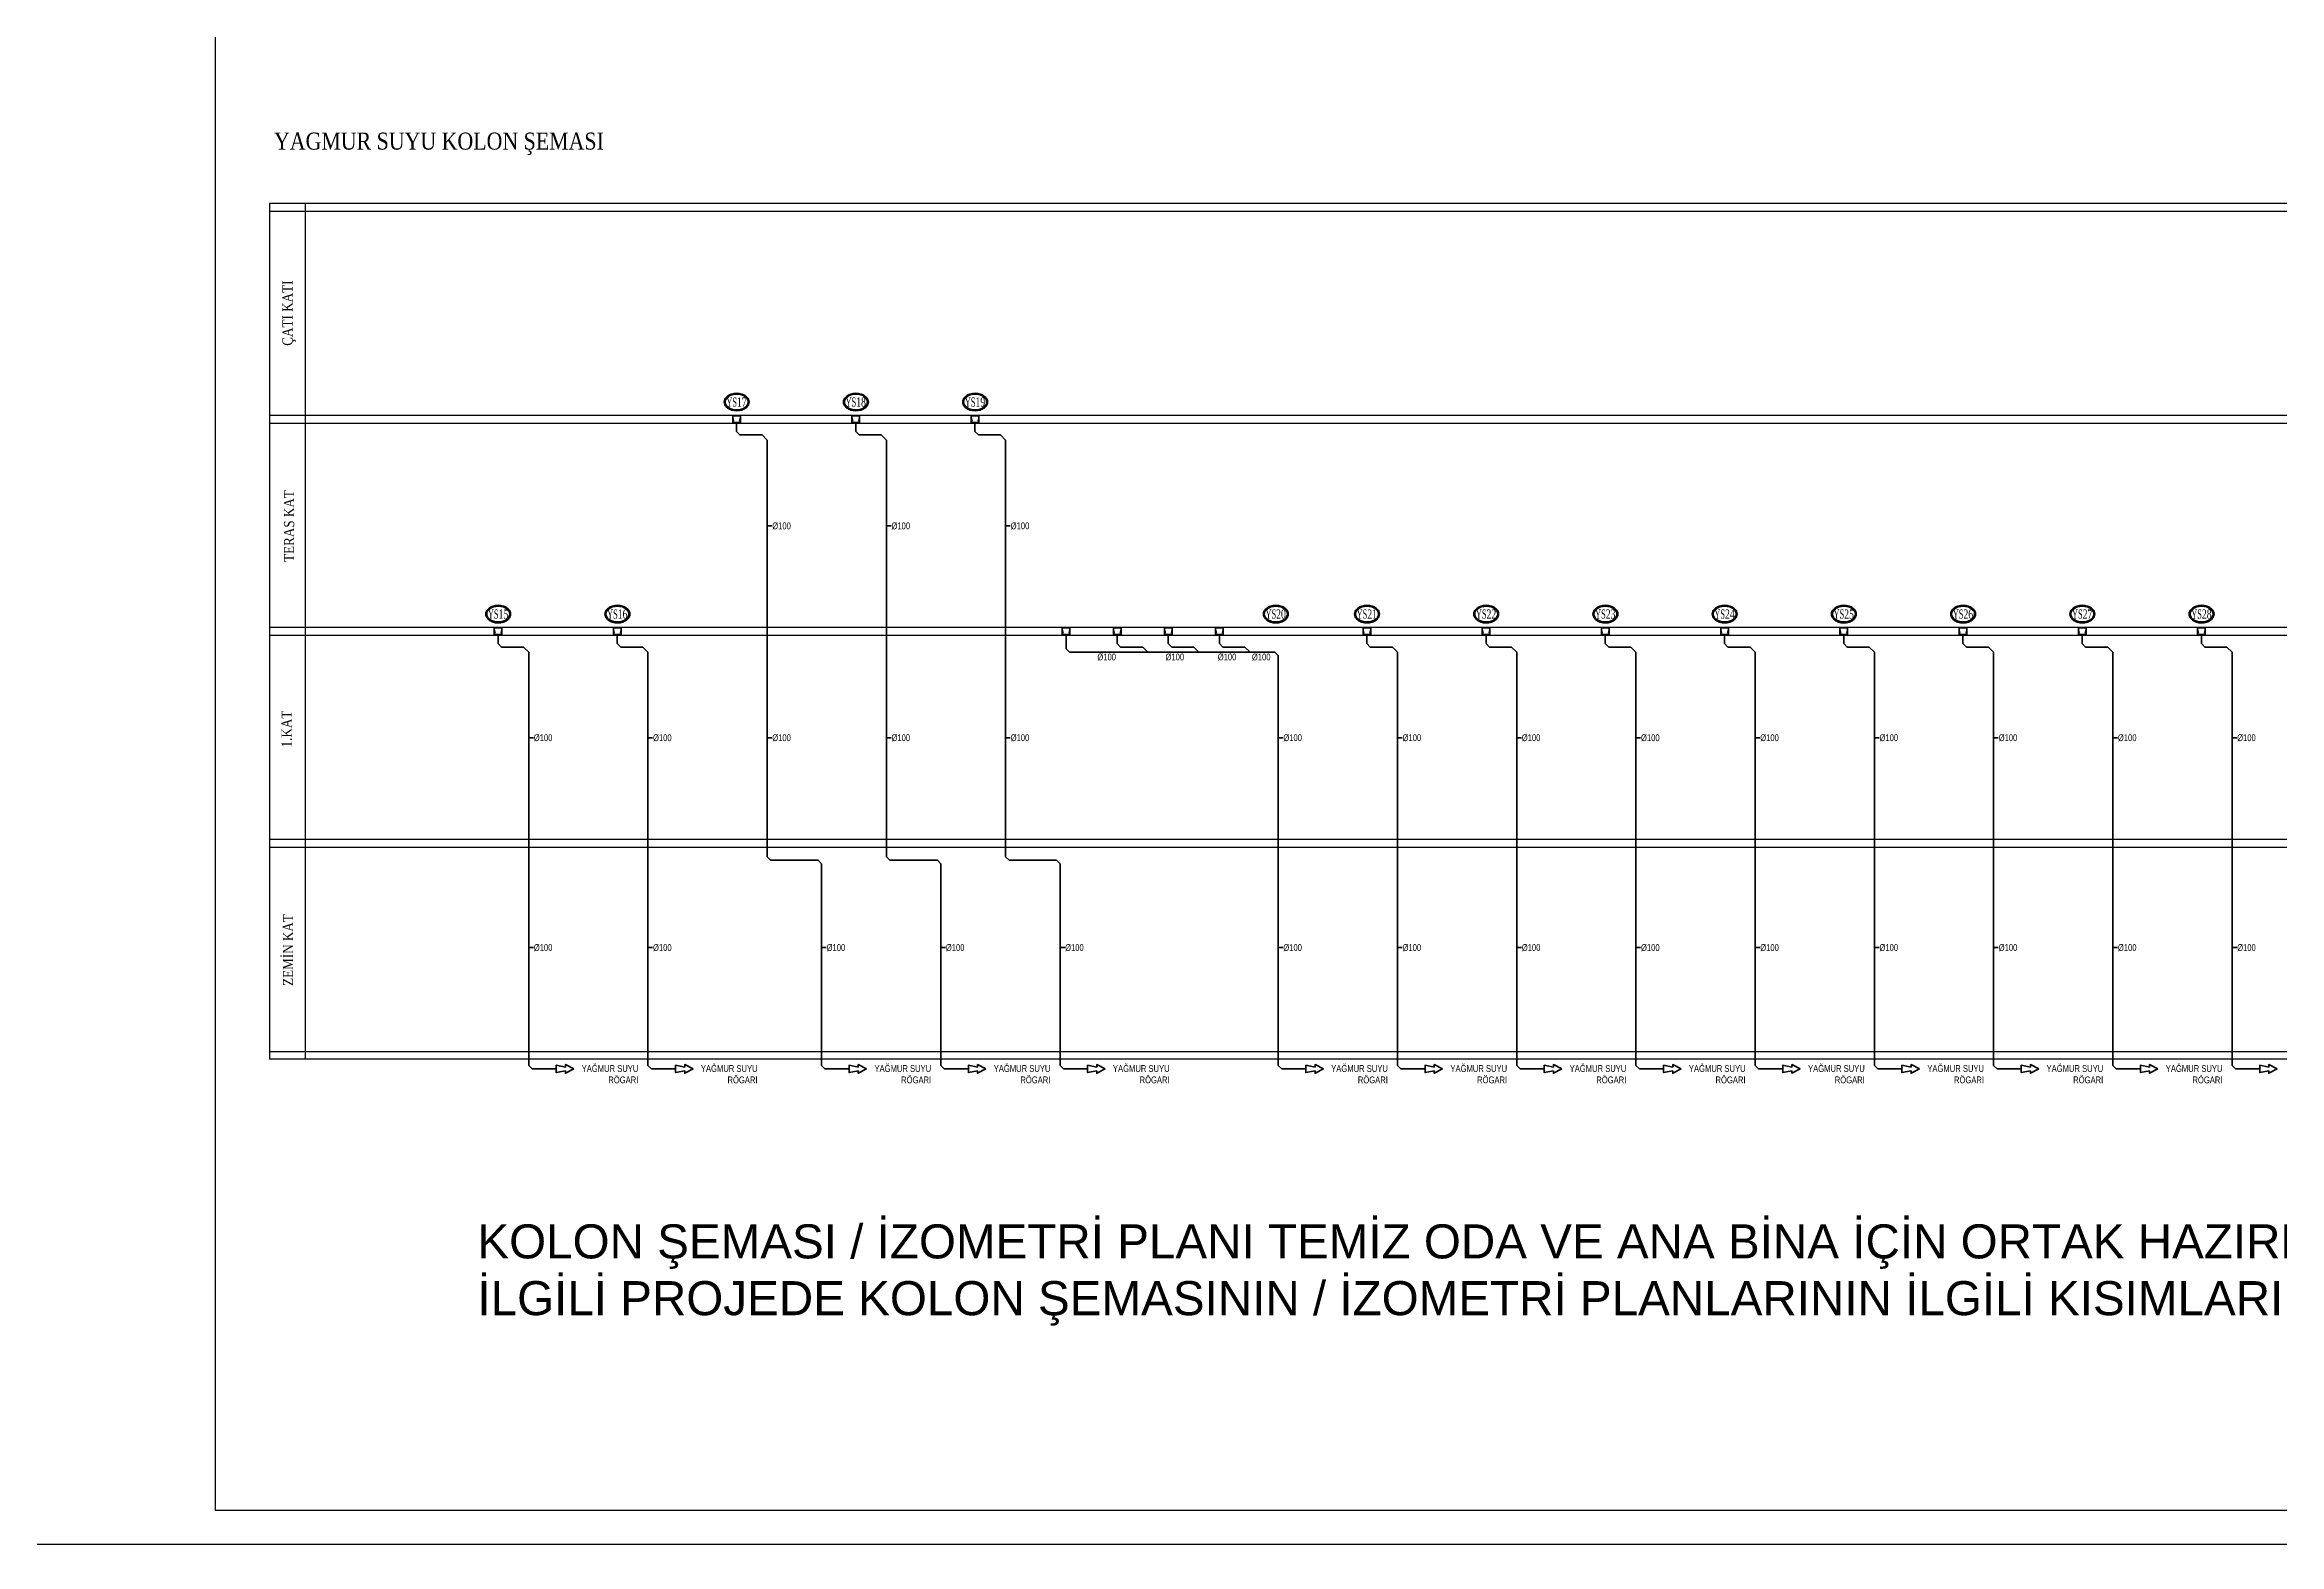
# Model space of a CAD drawing. Header units: centimetres. Extents: x 372964 to 529194, y 28783 to 59011.
# Drawn here: x 502564 to 509124, y 30011 to 34414 of the extents above; entities that cross this region are included whole.
import ezdxf
from ezdxf.enums import TextEntityAlignment as Align

# ---------------------------------------------------------------- set-up
doc = ezdxf.new("R2010")
doc.units = ezdxf.units.CM
for name, color, linetype, lineweight in [('0-KRCN-ANTET', 71, 'Continuous', 30), ('0-KRCN-SHT-02CIHAZ', 132, 'Continuous', 25), ('0-KRCN-SHT-KOLADI-YAZIYAĞMURSUYU', 4, 'Continuous', 35), ('0-KRCN-SHT-SÜZGEÇBANYO', 171, 'Continuous', 35), ('0-KRCN-SHT-YAĞMURSUYUBORUSU-100', 102, 'PISSU_LINE50', 35), ('0-KRCN-Z-ANTET', 71, 'Continuous', 30), ('0-MEK-SHT-aa YAĞMURSUYUBORUSU-100', 3, 'PISSU_LINE50', 35), ('0-MEK-SHT-KOLADI-YAZIYAĞMURSUYU', 4, 'Continuous', 35)]:
    doc.layers.add(name, color=color, linetype=linetype, lineweight=lineweight)
doc.styles.add('ARIAL', font='arial.ttf', dxfattribs={"width": 0.8})
doc.styles.add('BAYBURT XREF$0$TIMES', font='times.ttf')
doc.styles.add('Ince', font='arial.ttf')
doc.styles.add('MUF', font='isocpeur.ttf')
doc.styles.add('YAZI', font='times.ttf')
doc.linetypes.add('PISSU_LINE50', pattern='A,50,-10,["C",MUF,S=10,R=0,X=1,Y=-5],0', length=60)

# ---------------------------------------------------------------- blocks, each defined once
blk = doc.blocks.new('0-MEK-SHT-ZKLN-SÜZGEÇ BANYO')
at = {"layer": '0-KRCN-SHT-SÜZGEÇBANYO', "color": 120, "lineweight": 20}
for p, q in [((-7.5, -1.7), (-5.2, -11.4)), ((-7.5, -1.7), (7.5, -1.7)), ((5.3, -11.4), (7.5, -1.7))]:
    blk.add_line(p, q, dxfattribs=at)
at = {"layer": '0-KRCN-SHT-SÜZGEÇBANYO'}
blk.add_lwpolyline([(-7.5, 0), (-7.5, -14), (7.5, -14), (7.5, 0)], close=True, dxfattribs=at)
blk = doc.blocks.new('A$C75464483-')
at = {"layer": '0-KRCN-SHT-KOLADI-YAZIYAĞMURSUYU', "linetype": 'Continuous'}
for points in [[(22.3, 5.7, -0.254464), (22.3, -5.7, -0.105847), (17.2, -11.7, -0.086514), (9.5, -15.7, -0.153914), (-10.7, -15.7, -0.086514), (-18.3, -11.7, -0.105847), (-23.5, -5.7, -0.254464), (-23.5, 5.7, -0.105847), (-18.3, 11.7, -0.086514), (-10.7, 15.7, -0.153914), (9.5, 15.7, -0.086514), (17.2, 11.7, -0.105847), (22.3, 5.7, -0.125236)], [(20.7, 4.9, -0.254464), (20.7, -4.9, -0.105847), (16.1, -10.3, -0.086514), (9, -14, -0.153914), (-10.1, -14, -0.086514), (-17.2, -10.3, -0.105847), (-21.9, -4.9, -0.254464), (-21.9, 4.9, -0.105847), (-17.2, 10.3, -0.086514), (-10.1, 14, -0.153914), (9, 14, -0.086514), (16.1, 10.3, -0.105847), (20.7, 4.9, -0.125236)]]:
    blk.add_lwpolyline(points, format="xyb", dxfattribs=at)
at = {"layer": '0-KRCN-SHT-KOLADI-YAZIYAĞMURSUYU', "linetype": 'Continuous', "style": 'YAZI', "width": 0.6}
blk.add_text('YS', height=18, rotation=360, dxfattribs=at).set_placement((0, 0), align=Align.MIDDLE_RIGHT)
blk.add_attdef('99', text='', height=18, rotation=360, dxfattribs=at).set_placement((0, 0), align=Align.MIDDLE_LEFT)

msp = doc.modelspace()

# ---------------------------------------------------------------- linework, layer by layer
at = {"layer": '0-KRCN-SHT-02CIHAZ', "color": 8}
for p, q in [((503223.601, 33947.894), (503223.601, 31435.394)), ((511257.225, 33947.894), (503223.601, 33947.894)), ((503223.601, 33925.394), (511257.225, 33925.394)), ((503328.601, 33947.894), (503328.601, 31435.394)), ((511257.225, 33325.394), (503223.601, 33325.394)), ((503223.601, 33302.894), (511257.225, 33302.894)), ((511257.225, 32702.894), (503223.601, 32702.894)), ((503223.601, 32680.394), (511257.225, 32680.394)), ((511257.225, 32080.394), (503223.601, 32080.394)), ((503223.601, 32057.894), (511257.225, 32057.894)), ((503223.601, 31457.894), (511257.225, 31457.894)), ((511257.225, 31435.394), (503223.601, 31435.394))]:
    msp.add_line(p, q, dxfattribs=at)
at = {"layer": '0-KRCN-SHT-KOLADI-YAZIYAĞMURSUYU', "linetype": 'Continuous', "ltscale": 0.01}
for points in [[(504117.362, 31406.854), (504092.869, 31394.032), (504092.88, 31401.091), (504066.001, 31396.243), (504066.001, 31417.426), (504092.881, 31412.337), (504092.869, 31419.675), (504117.362, 31406.854)], [(504467.362, 31406.854), (504442.869, 31394.032), (504442.88, 31401.091), (504416.001, 31396.243), (504416.001, 31417.426), (504442.881, 31412.337), (504442.869, 31419.675), (504467.362, 31406.854)], [(504977.011, 31406.854), (504952.518, 31394.032), (504952.529, 31401.091), (504925.65, 31396.243), (504925.65, 31417.426), (504952.53, 31412.337), (504952.518, 31419.675), (504977.011, 31406.854)], [(505327.011, 31406.854), (505302.518, 31394.032), (505302.529, 31401.091), (505275.65, 31396.243), (505275.65, 31417.426), (505302.53, 31412.337), (505302.518, 31419.675), (505327.011, 31406.854)], [(505677.011, 31406.854), (505652.518, 31394.032), (505652.529, 31401.091), (505625.65, 31396.243), (505625.65, 31417.426), (505652.53, 31412.337), (505652.518, 31419.675), (505677.011, 31406.854)], [(506317.704, 31406.854), (506293.211, 31394.032), (506293.222, 31401.091), (506266.343, 31396.243), (506266.343, 31417.426), (506293.223, 31412.337), (506293.211, 31419.675), (506317.704, 31406.854)], [(506667.704, 31406.854), (506643.211, 31394.032), (506643.222, 31401.091), (506616.343, 31396.243), (506616.343, 31417.426), (506643.223, 31412.337), (506643.211, 31419.675), (506667.704, 31406.854)], [(507017.704, 31406.854), (506993.211, 31394.032), (506993.222, 31401.091), (506966.343, 31396.243), (506966.343, 31417.426), (506993.223, 31412.337), (506993.211, 31419.675), (507017.704, 31406.854)], [(507367.704, 31406.854), (507343.211, 31394.032), (507343.222, 31401.091), (507316.343, 31396.243), (507316.343, 31417.426), (507343.223, 31412.337), (507343.211, 31419.675), (507367.704, 31406.854)], [(507717.704, 31406.854), (507693.211, 31394.032), (507693.222, 31401.091), (507666.343, 31396.243), (507666.343, 31417.426), (507693.223, 31412.337), (507693.211, 31419.675), (507717.704, 31406.854)], [(508067.704, 31406.854), (508043.211, 31394.032), (508043.222, 31401.091), (508016.343, 31396.243), (508016.343, 31417.426), (508043.223, 31412.337), (508043.211, 31419.675), (508067.704, 31406.854)], [(508417.704, 31406.854), (508393.211, 31394.032), (508393.222, 31401.091), (508366.343, 31396.243), (508366.343, 31417.426), (508393.223, 31412.337), (508393.211, 31419.675), (508417.704, 31406.854)], [(508767.704, 31406.854), (508743.211, 31394.032), (508743.222, 31401.091), (508716.343, 31396.243), (508716.343, 31417.426), (508743.223, 31412.337), (508743.211, 31419.675), (508767.704, 31406.854)], [(509117.704, 31406.854), (509093.211, 31394.032), (509093.222, 31401.091), (509066.343, 31396.243), (509066.343, 31417.426), (509093.223, 31412.337), (509093.211, 31419.675), (509117.704, 31406.854)]]:
    msp.add_lwpolyline(points, dxfattribs=at)
at = {"layer": '0-KRCN-SHT-YAĞMURSUYUBORUSU-100'}
for p, q in [((504685.04, 33252.894), (504685.04, 32029.198)), ((505035.04, 33252.894), (505035.04, 32029.198)), ((505385.04, 33252.894), (505385.04, 32029.198)), ((503985.04, 32630.394), (503985.04, 31416.835)), ((504335.04, 32630.394), (504335.04, 31416.835)), ((506535.382, 32630.394), (506535.382, 31416.835)), ((506885.382, 32630.394), (506885.382, 31416.835)), ((507235.382, 32630.394), (507235.382, 31416.835)), ((507585.382, 32630.394), (507585.382, 31416.835)), ((507935.382, 32630.394), (507935.382, 31416.835)), ((508285.382, 32630.394), (508285.382, 31416.835)), ((508635.382, 32630.394), (508635.382, 31416.835)), ((508985.382, 32630.394), (508985.382, 31416.835)), ((504685.04, 32029.198), (504695.04, 32019.198)), ((504695.04, 32019.198), (504834.689, 32019.198)), ((504834.689, 32019.198), (504844.689, 32009.198)), ((505035.04, 32029.198), (505045.04, 32019.198)), ((505045.04, 32019.198), (505184.689, 32019.198)), ((505184.689, 32019.198), (505194.689, 32009.198)), ((505385.04, 32029.198), (505395.04, 32019.198)), ((505395.04, 32019.198), (505534.689, 32019.198)), ((505534.689, 32019.198), (505544.689, 32009.198)), ((504844.689, 32009.198), (504844.689, 31416.835)), ((505194.689, 32009.198), (505194.689, 31416.835)), ((505544.689, 32009.198), (505544.689, 31416.835)), ((503985.04, 31416.835), (503995.04, 31406.835)), ((503995.04, 31406.835), (504066.001, 31406.835)), ((504335.04, 31416.835), (504345.04, 31406.835)), ((504345.04, 31406.835), (504416.001, 31406.835)), ((504844.689, 31416.835), (504854.689, 31406.835)), ((504854.689, 31406.835), (504925.65, 31406.835)), ((505194.689, 31416.835), (505204.689, 31406.835)), ((505204.689, 31406.835), (505275.65, 31406.835)), ((505544.689, 31416.835), (505554.689, 31406.835)), ((505554.689, 31406.835), (505625.65, 31406.835)), ((506185.382, 31416.835), (506195.382, 31406.835)), ((506195.382, 31406.835), (506266.343, 31406.835)), ((506535.382, 31416.835), (506545.382, 31406.835)), ((506545.382, 31406.835), (506616.343, 31406.835)), ((506885.382, 31416.835), (506895.382, 31406.835)), ((506895.382, 31406.835), (506966.343, 31406.835)), ((507235.382, 31416.835), (507245.382, 31406.835)), ((507245.382, 31406.835), (507316.343, 31406.835)), ((507585.382, 31416.835), (507595.382, 31406.835)), ((507595.382, 31406.835), (507666.343, 31406.835)), ((507935.382, 31416.835), (507945.382, 31406.835)), ((507945.382, 31406.835), (508016.343, 31406.835)), ((508285.382, 31416.835), (508295.382, 31406.835)), ((508295.382, 31406.835), (508366.343, 31406.835)), ((508635.382, 31416.835), (508645.382, 31406.835)), ((508645.382, 31406.835), (508716.343, 31406.835)), ((508985.382, 31416.835), (508995.382, 31406.835)), ((508995.382, 31406.835), (509066.343, 31406.835))]:
    msp.add_line(p, q, dxfattribs=at)
at = {"layer": '0-KRCN-Z-ANTET'}
for points in [[(372964.066, 30011.261), (513637.225, 30011.261), (513637.225, 39011.261), (372964.066, 39011.261)], [(503064.066, 30111.261), (511447.225, 30111.261), (511447.225, 38911.261), (503064.066, 38911.261)]]:
    msp.add_lwpolyline(points, close=True, dxfattribs=at)
at = {"layer": '0-MEK-SHT-aa YAĞMURSUYUBORUSU-100'}
for p, q in [((504595.04, 33304.394), (504595.04, 33277.894)), ((504605.04, 33267.894), (504595.04, 33277.894)), ((504605.04, 33267.894), (504670.04, 33267.894)), ((504685.04, 33252.894), (504670.04, 33267.894)), ((504945.04, 33304.394), (504945.04, 33277.894)), ((504955.04, 33267.894), (504945.04, 33277.894)), ((504955.04, 33267.894), (505020.04, 33267.894)), ((505035.04, 33252.894), (505020.04, 33267.894)), ((505295.04, 33304.394), (505295.04, 33277.894)), ((505305.04, 33267.894), (505295.04, 33277.894)), ((505305.04, 33267.894), (505370.04, 33267.894)), ((505385.04, 33252.894), (505370.04, 33267.894)), ((503895.04, 32681.894), (503895.04, 32655.394)), ((504245.04, 32681.894), (504245.04, 32655.394)), ((505562.592, 32681.894), (505562.592, 32640.394)), ((505712.592, 32681.894), (505712.592, 32655.394)), ((505862.592, 32681.894), (505862.592, 32655.394)), ((506012.592, 32681.894), (506012.592, 32655.394)), ((506445.382, 32681.894), (506445.382, 32655.394)), ((506795.382, 32681.894), (506795.382, 32655.394)), ((507145.382, 32681.894), (507145.382, 32655.394)), ((507495.382, 32681.894), (507495.382, 32655.394)), ((507845.382, 32681.894), (507845.382, 32655.394)), ((508195.382, 32681.894), (508195.382, 32655.394)), ((508545.382, 32681.894), (508545.382, 32655.394)), ((508895.382, 32681.894), (508895.382, 32655.394)), ((503905.04, 32645.394), (503895.04, 32655.394)), ((503905.04, 32645.394), (503970.04, 32645.394)), ((503985.04, 32630.394), (503970.04, 32645.394)), ((504255.04, 32645.394), (504245.04, 32655.394)), ((504255.04, 32645.394), (504320.04, 32645.394)), ((504335.04, 32630.394), (504320.04, 32645.394)), ((505572.592, 32630.394), (505562.592, 32640.394)), ((505572.592, 32630.394), (506175.382, 32630.394)), ((505722.592, 32645.394), (505712.592, 32655.394)), ((505722.592, 32645.394), (505787.592, 32645.394)), ((505802.592, 32630.394), (505787.592, 32645.394)), ((505872.592, 32645.394), (505862.592, 32655.394)), ((505872.592, 32645.394), (505937.592, 32645.394)), ((505952.592, 32630.394), (505937.592, 32645.394)), ((506022.592, 32645.394), (506012.592, 32655.394)), ((506022.592, 32645.394), (506087.592, 32645.394)), ((506102.592, 32630.394), (506087.592, 32645.394)), ((506175.382, 32630.394), (506185.382, 32620.394)), ((506185.382, 32620.394), (506185.382, 31416.835)), ((506455.382, 32645.394), (506445.382, 32655.394)), ((506455.382, 32645.394), (506520.382, 32645.394)), ((506535.382, 32630.394), (506520.382, 32645.394)), ((506805.382, 32645.394), (506795.382, 32655.394)), ((506805.382, 32645.394), (506870.382, 32645.394)), ((506885.382, 32630.394), (506870.382, 32645.394)), ((507155.382, 32645.394), (507145.382, 32655.394)), ((507155.382, 32645.394), (507220.382, 32645.394)), ((507235.382, 32630.394), (507220.382, 32645.394)), ((507505.382, 32645.394), (507495.382, 32655.394)), ((507505.382, 32645.394), (507570.382, 32645.394)), ((507585.382, 32630.394), (507570.382, 32645.394)), ((507855.382, 32645.394), (507845.382, 32655.394)), ((507855.382, 32645.394), (507920.382, 32645.394)), ((507935.382, 32630.394), (507920.382, 32645.394)), ((508205.382, 32645.394), (508195.382, 32655.394)), ((508205.382, 32645.394), (508270.382, 32645.394)), ((508285.382, 32630.394), (508270.382, 32645.394)), ((508555.382, 32645.394), (508545.382, 32655.394)), ((508555.382, 32645.394), (508620.382, 32645.394)), ((508635.382, 32630.394), (508620.382, 32645.394)), ((508905.382, 32645.394), (508895.382, 32655.394)), ((508905.382, 32645.394), (508970.382, 32645.394)), ((508985.382, 32630.394), (508970.382, 32645.394))]:
    msp.add_line(p, q, dxfattribs=at)
at = {"layer": '0-MEK-SHT-KOLADI-YAZIYAĞMURSUYU', "linetype": 'Continuous'}
for p, q in [((504698.731, 33001.116), (504685.04, 33001.116)), ((505048.731, 33001.116), (505035.04, 33001.116)), ((505398.731, 33001.116), (505385.04, 33001.116)), ((503998.731, 32379.154), (503985.04, 32379.154)), ((504348.731, 32379.154), (504335.04, 32379.154)), ((504698.731, 32379.154), (504685.04, 32379.154)), ((505048.731, 32379.154), (505035.04, 32379.154)), ((505398.731, 32379.154), (505385.04, 32379.154)), ((506199.073, 32379.154), (506185.382, 32379.154)), ((506549.073, 32379.154), (506535.382, 32379.154)), ((506899.073, 32379.154), (506885.382, 32379.154)), ((507249.073, 32379.154), (507235.382, 32379.154)), ((507599.073, 32379.154), (507585.382, 32379.154)), ((507949.073, 32379.154), (507935.382, 32379.154)), ((508299.073, 32379.154), (508285.382, 32379.154)), ((508649.073, 32379.154), (508635.382, 32379.154)), ((508999.073, 32379.154), (508985.382, 32379.154)), ((503998.731, 31763.194), (503985.04, 31763.194)), ((504348.731, 31763.194), (504335.04, 31763.194)), ((504858.379, 31763.194), (504844.689, 31763.194)), ((505208.379, 31763.194), (505194.689, 31763.194)), ((505558.379, 31763.194), (505544.689, 31763.194)), ((506199.073, 31763.194), (506185.382, 31763.194)), ((506549.073, 31763.194), (506535.382, 31763.194)), ((506899.073, 31763.194), (506885.382, 31763.194)), ((507249.073, 31763.194), (507235.382, 31763.194)), ((507599.073, 31763.194), (507585.382, 31763.194)), ((507949.073, 31763.194), (507935.382, 31763.194)), ((508299.073, 31763.194), (508285.382, 31763.194)), ((508649.073, 31763.194), (508635.382, 31763.194)), ((508999.073, 31763.194), (508985.382, 31763.194))]:
    msp.add_line(p, q, dxfattribs=at)

# ---------------------------------------------------------------- block references
at = {"layer": '0-KRCN-SHT-KOLADI-YAZIYAĞMURSUYU', "linetype": 'Continuous'}
ref = msp.add_blockref('A$C75464483-', (504596.315, 33364.62), dxfattribs=dict(at, xscale=1.5, yscale=1.5, zscale=1.5))
ref.add_attrib('99', '17', dxfattribs={"height": 27, "style": 'YAZI', "width": 0.7}).set_placement((504596.336, 33364.62), align=Align.MIDDLE_LEFT)
ref = msp.add_blockref('A$C75464483-', (504946.315, 33364.62), dxfattribs=dict(at, xscale=1.5, yscale=1.5, zscale=1.5))
ref.add_attrib('99', '18', dxfattribs={"height": 27, "style": 'YAZI', "width": 0.7}).set_placement((504946.336, 33364.62), align=Align.MIDDLE_LEFT)
ref = msp.add_blockref('A$C75464483-', (505296.315, 33364.62), dxfattribs=dict(at, xscale=1.5, yscale=1.5, zscale=1.5))
ref.add_attrib('99', '19', dxfattribs={"height": 27, "style": 'YAZI', "width": 0.7}).set_placement((505296.336, 33364.62), align=Align.MIDDLE_LEFT)
ref = msp.add_blockref('A$C75464483-', (503896.315, 32742.12), dxfattribs=dict(at, xscale=1.5, yscale=1.5, zscale=1.5))
ref.add_attrib('99', '15', dxfattribs={"height": 27, "style": 'YAZI', "width": 0.7}).set_placement((503896.336, 32742.12), align=Align.MIDDLE_LEFT)
ref = msp.add_blockref('A$C75464483-', (504246.315, 32742.12), dxfattribs=dict(at, xscale=1.5, yscale=1.5, zscale=1.5))
ref.add_attrib('99', '16', dxfattribs={"height": 27, "style": 'YAZI', "width": 0.7}).set_placement((504246.336, 32742.12), align=Align.MIDDLE_LEFT)
ref = msp.add_blockref('A$C75464483-', (506179.091, 32742.12), dxfattribs=dict(at, xscale=1.5, yscale=1.5, zscale=1.5))
ref.add_attrib('99', '20', dxfattribs={"height": 27, "style": 'YAZI', "width": 0.7}).set_placement((506179.112, 32742.12), align=Align.MIDDLE_LEFT)
ref = msp.add_blockref('A$C75464483-', (506446.657, 32742.12), dxfattribs=dict(at, xscale=1.5, yscale=1.5, zscale=1.5))
ref.add_attrib('99', '21', dxfattribs={"height": 27, "style": 'YAZI', "width": 0.7}).set_placement((506446.678, 32742.12), align=Align.MIDDLE_LEFT)
ref = msp.add_blockref('A$C75464483-', (506796.657, 32742.12), dxfattribs=dict(at, xscale=1.5, yscale=1.5, zscale=1.5))
ref.add_attrib('99', '22', dxfattribs={"height": 27, "style": 'YAZI', "width": 0.7}).set_placement((506796.678, 32742.12), align=Align.MIDDLE_LEFT)
ref = msp.add_blockref('A$C75464483-', (507146.657, 32742.12), dxfattribs=dict(at, xscale=1.5, yscale=1.5, zscale=1.5))
ref.add_attrib('99', '23', dxfattribs={"height": 27, "style": 'YAZI', "width": 0.7}).set_placement((507146.678, 32742.12), align=Align.MIDDLE_LEFT)
ref = msp.add_blockref('A$C75464483-', (507496.657, 32742.12), dxfattribs=dict(at, xscale=1.5, yscale=1.5, zscale=1.5))
ref.add_attrib('99', '24', dxfattribs={"height": 27, "style": 'YAZI', "width": 0.7}).set_placement((507496.678, 32742.12), align=Align.MIDDLE_LEFT)
ref = msp.add_blockref('A$C75464483-', (507846.657, 32742.12), dxfattribs=dict(at, xscale=1.5, yscale=1.5, zscale=1.5))
ref.add_attrib('99', '25', dxfattribs={"height": 27, "style": 'YAZI', "width": 0.7}).set_placement((507846.678, 32742.12), align=Align.MIDDLE_LEFT)
ref = msp.add_blockref('A$C75464483-', (508196.657, 32742.12), dxfattribs=dict(at, xscale=1.5, yscale=1.5, zscale=1.5))
ref.add_attrib('99', '26', dxfattribs={"height": 27, "style": 'YAZI', "width": 0.7}).set_placement((508196.678, 32742.12), align=Align.MIDDLE_LEFT)
ref = msp.add_blockref('A$C75464483-', (508546.657, 32742.12), dxfattribs=dict(at, xscale=1.5, yscale=1.5, zscale=1.5))
ref.add_attrib('99', '27', dxfattribs={"height": 27, "style": 'YAZI', "width": 0.7}).set_placement((508546.678, 32742.12), align=Align.MIDDLE_LEFT)
ref = msp.add_blockref('A$C75464483-', (508896.657, 32742.12), dxfattribs=dict(at, xscale=1.5, yscale=1.5, zscale=1.5))
ref.add_attrib('99', '28', dxfattribs={"height": 27, "style": 'YAZI', "width": 0.7}).set_placement((508896.678, 32742.12), align=Align.MIDDLE_LEFT)
at = {"layer": '0-KRCN-SHT-SÜZGEÇBANYO', "xscale": 1.5, "yscale": 1.5, "zscale": 1.5}
for p in [(504595.04, 33325.394), (504945.04, 33325.394), (505295.04, 33325.394), (503895.04, 32702.894), (504245.04, 32702.894), (505562.592, 32702.894), (505712.592, 32702.894), (505862.592, 32702.894), (506012.592, 32702.894), (506445.382, 32702.894), (506795.382, 32702.894), (507145.382, 32702.894), (507495.382, 32702.894), (507845.382, 32702.894), (508195.382, 32702.894), (508545.382, 32702.894), (508895.382, 32702.894)]:
    msp.add_blockref('0-MEK-SHT-ZKLN-SÜZGEÇ BANYO', p, dxfattribs=at)

# ---------------------------------------------------------------- texts
at = {"layer": '0-KRCN-ANTET', "style": 'BAYBURT XREF$0$TIMES', "width": 0.85}
msp.add_text('YAGMUR SUYU KOLON ŞEMASI', height=50, dxfattribs=at).set_placement((503721.354, 34122.741), align=Align.MIDDLE)
for s, p in [('ÇATI KATI', (503281.461, 33625.561)), ('TERAS KAT', (503281.461, 33000.591)), ('1.KAT', (503274.481, 32404.663)), ('ZEMİN KAT', (503274.481, 31755.876))]:
    msp.add_text(s, height=30, rotation=90, dxfattribs=at).set_placement(p, align=Align.MIDDLE)
at = {"layer": '0-KRCN-SHT-KOLADI-YAZIYAĞMURSUYU', "linetype": 'Continuous', "ltscale": 0.01, "char_height": 20, "width": 208.0143, "attachment_point": 3, "style": 'ARIAL'}
for insert in [(504306.762, 31418.028), (504656.762, 31418.028), (505166.411, 31418.028), (505516.411, 31418.028), (505866.411, 31418.028), (506507.104, 31418.028), (506857.104, 31418.028), (507207.104, 31418.028), (507557.104, 31418.028), (507907.104, 31418.028), (508257.104, 31418.028), (508607.104, 31418.028), (508957.104, 31418.028)]:
    msp.add_mtext('YAĞMUR SUYU RÖGARI', dxfattribs=dict(at, insert=insert))
at = {"layer": '0-KRCN-Z-ANTET', "color": 6, "insert": (503834.25, 30950.55), "char_height": 100, "width": 7005.55567, "attachment_point": 1, "style": 'Ince'}
msp.add_mtext('KOLON ŞEMASI / İZOMETRİ PLANI TEMİZ ODA VE ANA BİNA İÇİN ORTAK HAZIRLANMIŞTIR.\\PİLGİLİ PROJEDE KOLON ŞEMASININ / İZOMETRİ PLANLARININ İLGİLİ KISIMLARI DİKKATE ALINACAKTIR.', dxfattribs=at)
at = {"layer": '0-MEK-SHT-KOLADI-YAZIYAĞMURSUYU', "linetype": 'Continuous', "style": 'ARIAL', "width": 0.8}
for p in [(504699.81, 32991.094), (505049.81, 32991.094), (505399.81, 32991.094), (505654.321, 32606.198), (505854.321, 32606.198), (506007.633, 32606.198), (506107.913, 32606.198), (503999.81, 32369.132), (504349.81, 32369.132), (504699.81, 32369.132), (505049.81, 32369.132), (505399.81, 32369.132), (506200.152, 32369.132), (506550.152, 32369.132), (506900.152, 32369.132), (507250.152, 32369.132), (507600.152, 32369.132), (507950.152, 32369.132), (508300.152, 32369.132), (508650.152, 32369.132), (509000.152, 32369.132), (503999.81, 31753.171), (504349.81, 31753.171), (504859.459, 31753.171), (505209.459, 31753.171), (505559.459, 31753.171), (506200.152, 31753.171), (506550.152, 31753.171), (506900.152, 31753.171), (507250.152, 31753.171), (507600.152, 31753.171), (507950.152, 31753.171), (508300.152, 31753.171), (508650.152, 31753.171), (509000.152, 31753.171)]:
    msp.add_text('Ø100', height=20, dxfattribs=at).set_placement(p)

doc.saveas('drawing.dxf')
